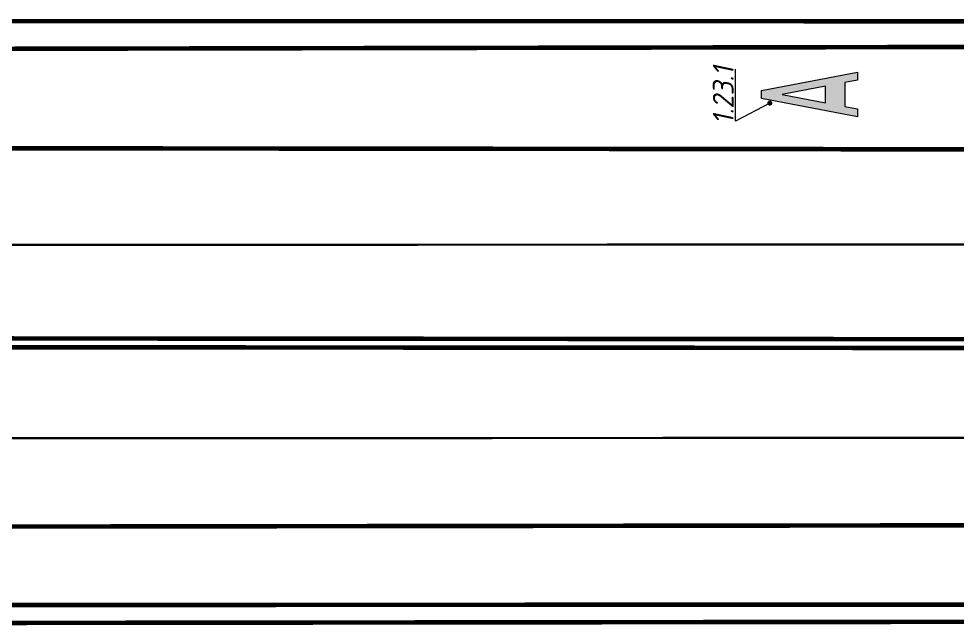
# Model space of a CAD drawing. Header units: millimetres. Extents: x 1734 to 2050, y 1482 to 1843.
# Drawn here: x 1926.43 to 1955.73, y 1636.02 to 1654.94 of the extents above; entities that cross this region are included whole.
import ezdxf
from ezdxf.enums import TextEntityAlignment as Align

# ---------------------------------------------------------------- set-up
doc = ezdxf.new("R2010")
doc.units = ezdxf.units.MM
for name, pattern in [('1.3', [17.848385, 5.910826, -0.0001, 11.937459]), ('1.5_1_3', [4, 0, -3, 1]), ('1.6_3_1', [4, 0, -1, 3])]:
    doc.linetypes.add(name, pattern=pattern)
doc.layers.add('КПЧ', color=9, linetype='Continuous')
doc.layers.add('Разметки', color=7, linetype='Continuous')
doc.layers.add('разметка', color=251, linetype='Continuous', lineweight=15)
doc.styles.add('SASH', font='simplex8.shx', dxfattribs={"width": 0.9, "oblique": 12})

# ---------------------------------------------------------------- blocks, each defined once
blk = doc.blocks.new('*U8')
at = {"color": 0, "linetype": 'ByBlock', "const_width": 0.12}
blk.add_lwpolyline([(0.037, 0.048, 1), (-0.037, -0.048, 1)], format="xyb", close=True, dxfattribs=at)
at = {"layer": 'разметка', "color": 0}
blk.add_lwpolyline([(0, 0), (-0.868, 1.656), (1.629, 1.656)], dxfattribs=at)
at = {"layer": 'разметка', "color": 0, "style": 'SASH', "oblique": 12, "width": 0.9}
blk.add_attdef('RAZMETKA', text='', height=1, dxfattribs=at).set_placement((0.38, 1.441), align=Align.BOTTOM_CENTER)
blk = doc.blocks.new('1-23-1')
at = {"layer": 'разметка'}
h = blk.add_hatch(color=0, dxfattribs=at)
h.paths.add_polyline_path([(-0.45, 0), (-0.7, 0), (-0.125, 3), (0.125, 3), (0.7, 0), (0.45, 0), (0.373, 0.4), (-0.373, 0.4)])
h.paths.add_polyline_path([(0.258, 1), (0, 2.348), (-0.258, 1)], flags=16)
at = {"layer": 'разметка', "color": 0, "lineweight": 0, "flags": 128}
for points in [[(-0.45, 0), (-0.7, 0), (-0.125, 3), (0.125, 3), (0.7, 0), (0.45, 0), (0.373, 0.4), (-0.373, 0.4)], [(0.258, 1), (0, 2.348), (-0.258, 1)]]:
    blk.add_lwpolyline(points, close=True, dxfattribs=at)

msp = doc.modelspace()

# ---------------------------------------------------------------- linework, layer by layer
at = {"layer": 'КПЧ', "color": 5, "lineweight": 30, "const_width": 0.142}
for points in [[(1904.914, 1654.873), (1978.023, 1654.865)], [(1905.566, 1636.102), (1926.688, 1636.087)], [(1926.665, 1636.089), (1979.54, 1636.15)]]:
    msp.add_lwpolyline(points, dxfattribs=at)
at = {"layer": 'КПЧ', "color": 7, "lineweight": 30, "const_width": 0.142}
msp.add_lwpolyline([(1905.83, 1653.969), (1978.103, 1654.107)], dxfattribs=at)
at = {"layer": 'Разметки', "color": 2, "linetype": '1.3', "lineweight": 0, "const_width": 0.142, "flags": 128}
for points in [[(1920.357, 1650.908), (1955.043, 1650.873)], [(1907.31, 1639.103), (1926.757, 1639.096)], [(1926.749, 1639.096), (1959.844, 1639.139)]]:
    msp.add_lwpolyline(points, dxfattribs=at)
at = {"layer": 'Разметки', "color": 2, "linetype": '1.5_1_3', "lineweight": 0, "const_width": 0.142, "flags": 128}
msp.add_lwpolyline([(1952.091, 1650.871), (1968.625, 1650.869)], dxfattribs=at)
at = {"layer": 'Разметки', "linetype": '1.6_3_1', "lineweight": 0, "const_width": 0.0712, "flags": 128}
for points in [[(1978.273, 1647.904), (1905.582, 1647.884)], [(1970.964, 1641.868), (1905.569, 1641.848)]]:
    msp.add_lwpolyline(points, dxfattribs=at)
at = {"layer": 'Разметки', "color": 7, "linetype": '1.3', "lineweight": 0, "const_width": 0.142, "flags": 128}
for points in [[(1905.482, 1644.984), (1978.095, 1644.925)], [(1905.267, 1636.637), (1979.641, 1636.672)]]:
    msp.add_lwpolyline(points, dxfattribs=at)
at = {"layer": 'Разметки', "color": 7, "linetype": '1.3', "lineweight": 0, "true_color": 0xffffff, "const_width": 0.142, "flags": 128}
msp.add_lwpolyline([(1905.492, 1644.707), (1978.253, 1644.653)], dxfattribs=at)

# ---------------------------------------------------------------- block references
at = {"layer": 'разметка', "color": 41, "true_color": 0xf4ee51, "xscale": 0.6489819056458934, "yscale": 0.6489819056458934, "zscale": 0.6489819056458934, "rotation": 89.99999999999999}
msp.add_blockref('*U8', (1949.882, 1652.313), dxfattribs=at).add_auto_attribs({'RAZMETKA': '1.23.1'})
at = {"layer": 'разметка', "color": 41, "true_color": 0xf4ee51, "rotation": 89.99999999999999}
msp.add_blockref('1-23-1', (1952.62, 1652.581), dxfattribs=at)

doc.saveas('drawing.dxf')
